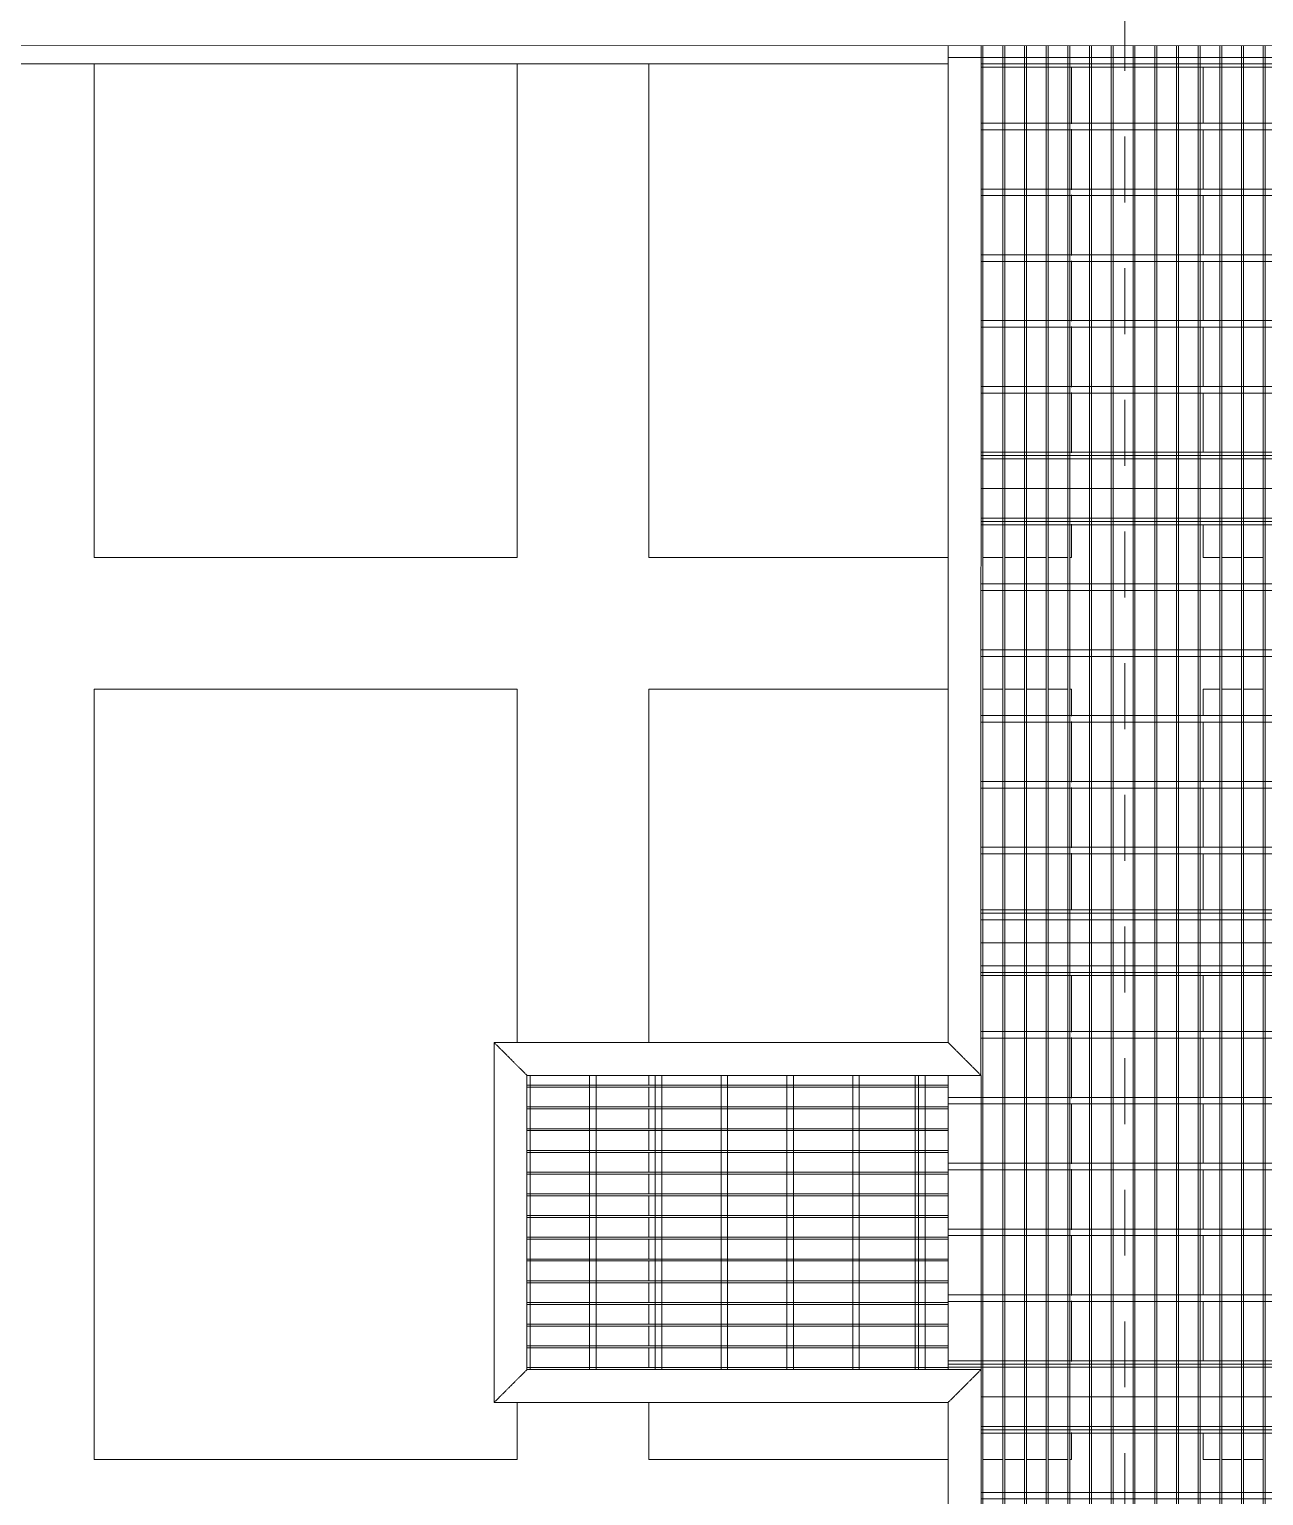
# Model space of a CAD drawing. Header units: metres. Extents: x -43 to 80, y -185 to 8.
# Drawn here: x 45.076 to 46.952, y -136.233 to -134.005 of the extents above; entities that cross this region are included whole.
import ezdxf

# ---------------------------------------------------------------- set-up
doc = ezdxf.new("R2010")
doc.units = ezdxf.units.M
doc.linetypes.add('Grid Line', pattern=[0.022225, 0.0127, -0.003175, 0.003175, -0.003175])
for name, color, linetype, lineweight in [('A-FLOR-HRAL', 7, 'Continuous', 9), ('A-GENM', 7, 'Continuous', 9), ('A-WALL', 7, 'Continuous', 9), ('S-GRID', 7, 'Continuous', 9)]:
    doc.layers.add(name, color=color, linetype=linetype, lineweight=lineweight)

# ---------------------------------------------------------------- blocks, each defined once
blk = doc.blocks.new('Railing - Railing-2175300-N02-ESTANQUE CABECERA')
at = {"layer": 'A-FLOR-HRAL'}
blk.add_line((-65.1712, -117.1747), (-53.6055, -123.2035), dxfattribs=at)
blk = doc.blocks.new('M_RVR_Grating - 0_547 x 0_69-V87-N02-ESTANQUE CABECERA')
at = {"layer": 'A-GENM'}
for p, q in [((-0.2735, 0.3278), (-0.2735, 0.31)), ((-0.2735, 0.3278), (-0.2735, 0.31)), ((-0.2235, 0.3278), (-0.2235, 0.31)), ((-0.2235, 0.31), (-0.2235, 0.3278)), ((-0.2205, -0.345), (-0.2205, 0.3278)), ((-0.1905, 0.3278), (-0.1905, -0.345)), ((-0.1875, -0.345), (-0.1875, 0.3278)), ((-0.1575, 0.3278), (-0.1575, -0.345)), ((-0.1545, -0.345), (-0.1545, 0.3278)), ((-0.1245, 0.3278), (-0.1245, -0.345)), ((-0.1215, -0.345), (-0.1215, 0.3278)), ((-0.0915, 0.3278), (-0.0915, -0.345)), ((-0.0885, -0.345), (-0.0885, 0.3278)), ((-0.0585, 0.3278), (-0.0585, -0.345)), ((-0.0555, -0.345), (-0.0555, 0.3278)), ((-0.0255, 0.3278), (-0.0255, -0.345)), ((-0.0225, -0.345), (-0.0225, 0.3278)), ((0.0075, 0.3278), (0.0075, -0.345)), ((0.0105, -0.345), (0.0105, 0.3278)), ((0.0405, 0.3278), (0.0405, -0.345)), ((0.0435, -0.345), (0.0435, 0.3278)), ((0.0735, 0.3278), (0.0735, -0.345)), ((0.0765, -0.345), (0.0765, 0.3278)), ((0.1065, 0.3278), (0.1065, -0.345)), ((0.1095, -0.345), (0.1095, 0.3278)), ((0.1395, 0.3278), (0.1395, -0.345)), ((0.1425, -0.345), (0.1425, 0.3278)), ((0.1725, 0.3278), (0.1725, -0.345)), ((0.1755, -0.345), (0.1755, 0.3278)), ((0.2055, 0.3278), (0.2055, -0.345)), ((0.2085, -0.345), (0.2085, 0.3278)), ((0.2235, 0.31), (-0.2235, 0.31)), ((-0.2235, 0.3), (0.2235, 0.3)), ((-0.2235, 0.295), (0.2235, 0.295)), ((0.2236, 0.21), (-0.2236, 0.21)), ((-0.2236, 0.2), (0.2236, 0.2)), ((0.2236, 0.11), (-0.2236, 0.11)), ((-0.2236, 0.1), (0.2236, 0.1)), ((0.2237, 0.01), (-0.2237, 0.01)), ((-0.2237, 0), (0.2237, 0)), ((0.2237, -0.09), (-0.2237, -0.09)), ((-0.2237, -0.1), (0.2237, -0.1)), ((0.2238, -0.19), (-0.2238, -0.19)), ((-0.2238, -0.2), (0.2238, -0.2)), ((0.2238, -0.29), (-0.2238, -0.29)), ((0.2238, -0.295), (-0.2238, -0.295)), ((-0.2238, -0.3), (0.2238, -0.3)), ((-0.2235, -0.345), (-0.2205, -0.345)), ((-0.2235, -0.345), (0.2235, -0.345)), ((-0.1905, -0.345), (-0.1875, -0.345)), ((-0.1575, -0.345), (-0.1545, -0.345)), ((-0.1245, -0.345), (-0.1215, -0.345)), ((-0.0915, -0.345), (-0.0885, -0.345)), ((-0.0585, -0.345), (-0.0555, -0.345)), ((-0.0255, -0.345), (-0.0225, -0.345)), ((0.0075, -0.345), (0.0105, -0.345)), ((0.0405, -0.345), (0.0435, -0.345)), ((0.0735, -0.345), (0.0765, -0.345)), ((0.1065, -0.345), (0.1095, -0.345)), ((0.1395, -0.345), (0.1425, -0.345)), ((0.1725, -0.345), (0.1755, -0.345)), ((0.2055, -0.345), (0.2085, -0.345))]:
    blk.add_line(p, q, dxfattribs=at)
blk = doc.blocks.new('M_RVR_Grating - 0_547 x 0_69-V84-N02-ESTANQUE CABECERA')
at = {"layer": 'A-GENM'}
for p, q in [((-0.2205, 0.345), (-0.2235, 0.345)), ((0.2235, 0.345), (-0.2235, 0.345)), ((-0.2205, -0.345), (-0.2205, 0.345)), ((-0.1905, 0.345), (-0.1905, -0.345)), ((-0.1875, 0.345), (-0.1905, 0.345)), ((-0.1875, -0.345), (-0.1875, 0.345)), ((-0.1575, 0.345), (-0.1575, -0.345)), ((-0.1545, 0.345), (-0.1575, 0.345)), ((-0.1545, -0.345), (-0.1545, 0.345)), ((-0.1245, 0.345), (-0.1245, -0.345)), ((-0.1215, 0.345), (-0.1245, 0.345)), ((-0.1215, -0.345), (-0.1215, 0.345)), ((-0.0915, 0.345), (-0.0915, -0.345)), ((-0.0885, 0.345), (-0.0915, 0.345)), ((-0.0885, -0.345), (-0.0885, 0.345)), ((-0.0585, 0.345), (-0.0585, -0.345)), ((-0.0555, 0.345), (-0.0585, 0.345)), ((-0.0555, -0.345), (-0.0555, 0.345)), ((-0.0255, 0.345), (-0.0255, -0.345)), ((-0.0225, 0.345), (-0.0255, 0.345)), ((-0.0225, -0.345), (-0.0225, 0.345)), ((0.0075, 0.345), (0.0075, -0.345)), ((0.0105, 0.345), (0.0075, 0.345)), ((0.0105, -0.345), (0.0105, 0.345)), ((0.0405, 0.345), (0.0405, -0.345)), ((0.0435, 0.345), (0.0405, 0.345)), ((0.0435, -0.345), (0.0435, 0.345)), ((0.0735, 0.345), (0.0735, -0.345)), ((0.0765, 0.345), (0.0735, 0.345)), ((0.0765, -0.345), (0.0765, 0.345)), ((0.1065, 0.345), (0.1065, -0.345)), ((0.1095, 0.345), (0.1065, 0.345)), ((0.1095, -0.345), (0.1095, 0.345)), ((0.1395, 0.345), (0.1395, -0.345)), ((0.1425, 0.345), (0.1395, 0.345)), ((0.1425, -0.345), (0.1425, 0.345)), ((0.1725, 0.345), (0.1725, -0.345)), ((0.1755, 0.345), (0.1725, 0.345)), ((0.1755, -0.345), (0.1755, 0.345)), ((0.2055, 0.345), (0.2055, -0.345)), ((0.2085, 0.345), (0.2055, 0.345)), ((0.2085, -0.345), (0.2085, 0.345)), ((0.2235, 0.3), (-0.2235, 0.3)), ((-0.2235, 0.295), (0.2235, 0.295)), ((-0.2235, 0.29), (0.2235, 0.29)), ((0.2235, 0.2), (-0.2235, 0.2)), ((-0.2235, 0.19), (0.2235, 0.19)), ((0.2235, 0.1), (-0.2235, 0.1)), ((-0.2235, 0.09), (0.2235, 0.09)), ((0.2235, 0), (-0.2235, 0)), ((-0.2235, -0.01), (0.2235, -0.01)), ((0.2235, -0.1), (-0.2235, -0.1)), ((-0.2235, -0.11), (0.2235, -0.11)), ((0.2235, -0.2), (-0.2235, -0.2)), ((-0.2235, -0.21), (0.2235, -0.21)), ((0.2235, -0.295), (-0.2235, -0.295)), ((0.2235, -0.3), (-0.2235, -0.3)), ((-0.2235, -0.31), (0.2235, -0.31)), ((-0.2235, -0.345), (-0.2205, -0.345)), ((-0.2235, -0.345), (0.2235, -0.345)), ((-0.1905, -0.345), (-0.1875, -0.345)), ((-0.1575, -0.345), (-0.1545, -0.345)), ((-0.1245, -0.345), (-0.1215, -0.345)), ((-0.0915, -0.345), (-0.0885, -0.345)), ((-0.0585, -0.345), (-0.0555, -0.345)), ((-0.0255, -0.345), (-0.0225, -0.345)), ((0.0075, -0.345), (0.0105, -0.345)), ((0.0405, -0.345), (0.0435, -0.345)), ((0.0735, -0.345), (0.0765, -0.345)), ((0.1065, -0.345), (0.1095, -0.345)), ((0.1395, -0.345), (0.1425, -0.345)), ((0.1725, -0.345), (0.1755, -0.345)), ((0.2055, -0.345), (0.2085, -0.345))]:
    blk.add_line(p, q, dxfattribs=at)
blk = doc.blocks.new('M_RVR_Grating - 0_547 x 0_69-V88-N02-ESTANQUE CABECERA')
at = {"layer": 'A-GENM'}
for p, q in [((-0.2205, 0.345), (-0.2235, 0.345)), ((0.2235, 0.345), (-0.2235, 0.345)), ((-0.2205, -0.345), (-0.2205, 0.345)), ((-0.1875, 0.345), (-0.1905, 0.345)), ((-0.1905, 0.345), (-0.1905, -0.345)), ((-0.1875, -0.345), (-0.1875, 0.345)), ((-0.1545, 0.345), (-0.1575, 0.345)), ((-0.1575, 0.345), (-0.1575, -0.345)), ((-0.1545, -0.345), (-0.1545, 0.345)), ((-0.1215, 0.345), (-0.1245, 0.345)), ((-0.1245, 0.345), (-0.1245, -0.345)), ((-0.1215, -0.345), (-0.1215, 0.345)), ((-0.0885, 0.345), (-0.0915, 0.345)), ((-0.0915, 0.345), (-0.0915, -0.345)), ((-0.0885, -0.345), (-0.0885, 0.345)), ((-0.0555, 0.345), (-0.0585, 0.345)), ((-0.0585, 0.345), (-0.0585, -0.345)), ((-0.0555, -0.345), (-0.0555, 0.345)), ((-0.0225, 0.345), (-0.0255, 0.345)), ((-0.0255, 0.345), (-0.0255, -0.345)), ((-0.0225, -0.345), (-0.0225, 0.345)), ((0.0105, 0.345), (0.0075, 0.345)), ((0.0075, 0.345), (0.0075, -0.345)), ((0.0105, -0.345), (0.0105, 0.345)), ((0.0435, 0.345), (0.0405, 0.345)), ((0.0405, 0.345), (0.0405, -0.345)), ((0.0435, -0.345), (0.0435, 0.345)), ((0.0765, 0.345), (0.0735, 0.345)), ((0.0735, 0.345), (0.0735, -0.345)), ((0.0765, -0.345), (0.0765, 0.345)), ((0.1095, 0.345), (0.1065, 0.345)), ((0.1065, 0.345), (0.1065, -0.345)), ((0.1095, -0.345), (0.1095, 0.345)), ((0.1425, 0.345), (0.1395, 0.345)), ((0.1395, 0.345), (0.1395, -0.345)), ((0.1425, -0.345), (0.1425, 0.345)), ((0.1755, 0.345), (0.1725, 0.345)), ((0.1725, 0.345), (0.1725, -0.345)), ((0.1755, -0.345), (0.1755, 0.345)), ((0.2085, 0.345), (0.2055, 0.345)), ((0.2055, 0.345), (0.2055, -0.345)), ((0.2085, -0.345), (0.2085, 0.345)), ((0.2235, 0.31), (-0.2235, 0.31)), ((-0.2235, 0.3), (0.2235, 0.3)), ((-0.2235, 0.295), (0.2235, 0.295)), ((0.2235, 0.21), (-0.2235, 0.21)), ((-0.2235, 0.2), (0.2235, 0.2)), ((-0.2735, 0.1435), (-0.2735, -0.3035)), ((-0.2235, 0.1435), (-0.2235, -0.3035)), ((-0.2235, -0.3035), (-0.2235, 0.1435)), ((0.2235, 0.1435), (0.2235, -0.3035)), ((0.2385, 0.1435), (0.2385, -0.3035)), ((0.2415, -0.3035), (0.2415, 0.1435)), ((0.2735, -0.3035), (0.2735, 0.1435)), ((0.2735, 0.11), (-0.2735, 0.11)), ((-0.2735, 0.1), (0.2735, 0.1)), ((0.2735, 0.01), (-0.2735, 0.01)), ((-0.2735, 0), (0.2735, 0)), ((0.2735, -0.09), (-0.2735, -0.09)), ((-0.2735, -0.1), (0.2735, -0.1)), ((0.2735, -0.19), (-0.2735, -0.19)), ((-0.2735, -0.2), (0.2735, -0.2)), ((0.2735, -0.29), (-0.2735, -0.29)), ((0.2735, -0.295), (-0.2735, -0.295)), ((-0.2735, -0.295), (-0.2735, -0.3035)), ((-0.2735, -0.3), (0.2735, -0.3)), ((0.2735, -0.3035), (0.2735, -0.295)), ((-0.2235, -0.345), (-0.2205, -0.345)), ((-0.2235, -0.345), (0.2235, -0.345)), ((-0.1905, -0.345), (-0.1875, -0.345)), ((-0.1575, -0.345), (-0.1545, -0.345)), ((-0.1245, -0.345), (-0.1215, -0.345)), ((-0.0915, -0.345), (-0.0885, -0.345)), ((-0.0585, -0.345), (-0.0555, -0.345)), ((-0.0255, -0.345), (-0.0225, -0.345)), ((0.0075, -0.345), (0.0105, -0.345)), ((0.0405, -0.345), (0.0435, -0.345)), ((0.0735, -0.345), (0.0765, -0.345)), ((0.1065, -0.345), (0.1095, -0.345)), ((0.1395, -0.345), (0.1425, -0.345)), ((0.1725, -0.345), (0.1755, -0.345)), ((0.2055, -0.345), (0.2085, -0.345))]:
    blk.add_line(p, q, dxfattribs=at)
blk = doc.blocks.new('M_RVR_Grating - 0_547 x 0_69-V89-N02-ESTANQUE CABECERA')
at = {"layer": 'A-GENM'}
for p, q in [((-0.2205, 0.345), (-0.2235, 0.345)), ((0.2235, 0.345), (-0.2235, 0.345)), ((-0.2205, -0.2034), (-0.2205, 0.345)), ((-0.1905, 0.345), (-0.1905, -0.2034)), ((-0.1875, 0.345), (-0.1905, 0.345)), ((-0.1875, -0.2034), (-0.1875, 0.345)), ((-0.1575, 0.345), (-0.1575, -0.2034)), ((-0.1545, 0.345), (-0.1575, 0.345)), ((-0.1545, -0.2034), (-0.1545, 0.345)), ((-0.1245, 0.345), (-0.1245, -0.2034)), ((-0.1215, 0.345), (-0.1245, 0.345)), ((-0.1215, -0.2034), (-0.1215, 0.345)), ((-0.0915, 0.345), (-0.0915, -0.2034)), ((-0.0885, 0.345), (-0.0915, 0.345)), ((-0.0885, -0.2034), (-0.0885, 0.345)), ((-0.0585, 0.345), (-0.0585, -0.2034)), ((-0.0555, 0.345), (-0.0585, 0.345)), ((-0.0555, -0.2034), (-0.0555, 0.345)), ((-0.0255, 0.345), (-0.0255, -0.2034)), ((-0.0225, 0.345), (-0.0255, 0.345)), ((-0.0225, -0.2034), (-0.0225, 0.345)), ((0.0075, 0.345), (0.0075, -0.2034)), ((0.0105, 0.345), (0.0075, 0.345)), ((0.0105, -0.2034), (0.0105, 0.345)), ((0.0405, 0.345), (0.0405, -0.2034)), ((0.0435, 0.345), (0.0405, 0.345)), ((0.0435, -0.2034), (0.0435, 0.345)), ((0.0735, 0.345), (0.0735, -0.2034)), ((0.0765, 0.345), (0.0735, 0.345)), ((0.0765, -0.2034), (0.0765, 0.345)), ((0.1065, 0.345), (0.1065, -0.2034)), ((0.1095, 0.345), (0.1065, 0.345)), ((0.1095, -0.2034), (0.1095, 0.345)), ((0.1395, 0.345), (0.1395, -0.2034)), ((0.1425, 0.345), (0.1395, 0.345)), ((0.1425, -0.2034), (0.1425, 0.345)), ((0.1725, 0.345), (0.1725, -0.2034)), ((0.1755, 0.345), (0.1725, 0.345)), ((0.1755, -0.2034), (0.1755, 0.345)), ((0.2055, 0.345), (0.2055, -0.2034)), ((0.2085, 0.345), (0.2055, 0.345)), ((0.2085, -0.2034), (0.2085, 0.345)), ((0.2236, 0.3), (-0.2235, 0.3)), ((-0.2235, 0.295), (0.2236, 0.295)), ((-0.2235, 0.29), (0.2236, 0.29)), ((0.2237, 0.2), (-0.2235, 0.2)), ((-0.2235, 0.19), (0.2237, 0.19)), ((0.2238, 0.1), (-0.2235, 0.1)), ((-0.2235, 0.09), (0.2238, 0.09)), ((0.2235, 0), (-0.2235, 0)), ((-0.2235, -0.01), (0.2235, -0.01)), ((0.2235, -0.1), (-0.2235, -0.1)), ((-0.2235, -0.11), (0.2235, -0.11)), ((0.2235, -0.2), (-0.2235, -0.2)), ((-0.2235, -0.21), (0.2235, -0.21)), ((-0.2205, -0.345), (-0.2205, -0.2049)), ((-0.1905, -0.2048), (-0.1905, -0.345)), ((-0.1875, -0.345), (-0.1875, -0.2048)), ((-0.1575, -0.2047), (-0.1575, -0.345)), ((-0.1545, -0.345), (-0.1545, -0.2047)), ((-0.1245, -0.205), (-0.1245, -0.345)), ((-0.1215, -0.345), (-0.1215, -0.205)), ((-0.0915, -0.205), (-0.0915, -0.345)), ((-0.0885, -0.345), (-0.0885, -0.205)), ((-0.0585, -0.205), (-0.0585, -0.345)), ((-0.0555, -0.345), (-0.0555, -0.205)), ((-0.0255, -0.205), (-0.0255, -0.345)), ((-0.0225, -0.345), (-0.0225, -0.205)), ((0.0075, -0.205), (0.0075, -0.345)), ((0.0105, -0.345), (0.0105, -0.205)), ((0.0405, -0.205), (0.0405, -0.345)), ((0.0435, -0.345), (0.0435, -0.205)), ((0.0735, -0.205), (0.0735, -0.345)), ((0.0765, -0.345), (0.0765, -0.205)), ((0.1065, -0.205), (0.1065, -0.345)), ((0.1095, -0.345), (0.1095, -0.205)), ((0.1395, -0.205), (0.1395, -0.345)), ((0.1425, -0.345), (0.1425, -0.205)), ((0.1725, -0.205), (0.1725, -0.345)), ((0.1755, -0.345), (0.1755, -0.205)), ((0.2055, -0.205), (0.2055, -0.345)), ((0.2085, -0.345), (0.2085, -0.205)), ((0.2235, -0.295), (-0.2235, -0.295)), ((0.2235, -0.3), (-0.2235, -0.3)), ((-0.2235, -0.31), (0.2235, -0.31)), ((-0.2235, -0.345), (-0.2205, -0.345)), ((-0.2235, -0.345), (0.2235, -0.345)), ((-0.1905, -0.345), (-0.1875, -0.345)), ((-0.1575, -0.345), (-0.1545, -0.345)), ((-0.1245, -0.345), (-0.1215, -0.345)), ((-0.0915, -0.345), (-0.0885, -0.345)), ((-0.0585, -0.345), (-0.0555, -0.345)), ((-0.0255, -0.345), (-0.0225, -0.345)), ((0.0075, -0.345), (0.0105, -0.345)), ((0.0405, -0.345), (0.0435, -0.345)), ((0.0735, -0.345), (0.0765, -0.345)), ((0.1065, -0.345), (0.1095, -0.345)), ((0.1395, -0.345), (0.1425, -0.345)), ((0.1725, -0.345), (0.1755, -0.345)), ((0.2055, -0.345), (0.2085, -0.345))]:
    blk.add_line(p, q, dxfattribs=at)
blk = doc.blocks.new('M_RVR_Grating - 0_547 x 0_69-V91-N02-ESTANQUE CABECERA')
at = {"layer": 'A-GENM'}
for p, q in [((-0.2235, 0.29), (0.2235, 0.29)), ((-0.2205, -0.345), (-0.2205, 0.295)), ((-0.1905, 0.295), (-0.1905, -0.345)), ((-0.1875, -0.345), (-0.1875, 0.295)), ((-0.1575, 0.295), (-0.1575, -0.345)), ((-0.1545, -0.345), (-0.1545, 0.295)), ((-0.1245, 0.295), (-0.1245, -0.345)), ((-0.1215, -0.345), (-0.1215, 0.295)), ((-0.0915, 0.295), (-0.0915, -0.345)), ((-0.0885, -0.345), (-0.0885, 0.295)), ((-0.0585, 0.295), (-0.0585, -0.345)), ((-0.0555, -0.345), (-0.0555, 0.295)), ((-0.0255, 0.295), (-0.0255, -0.345)), ((-0.0225, -0.345), (-0.0225, 0.295)), ((0.0075, 0.295), (0.0075, -0.345)), ((0.0105, -0.345), (0.0105, 0.295)), ((0.0405, 0.295), (0.0405, -0.345)), ((0.0435, -0.345), (0.0435, 0.295)), ((0.0735, 0.295), (0.0735, -0.345)), ((0.0765, -0.345), (0.0765, 0.295)), ((0.1065, 0.295), (0.1065, -0.345)), ((0.1095, -0.345), (0.1095, 0.295)), ((0.1395, 0.295), (0.1395, -0.345)), ((0.1425, -0.345), (0.1425, 0.295)), ((0.1725, 0.295), (0.1725, -0.345)), ((0.1755, -0.345), (0.1755, 0.295)), ((0.2055, 0.295), (0.2055, -0.345)), ((0.2085, -0.345), (0.2085, 0.295)), ((0.2236, 0.2), (-0.2236, 0.2)), ((-0.2236, 0.19), (0.2236, 0.19)), ((-0.2238, 0.09), (0.2238, 0.09)), ((0.2237, 0.1), (-0.2237, 0.1)), ((0.2235, 0), (-0.2235, 0)), ((-0.2235, -0.01), (0.2235, -0.01)), ((0.2235, -0.1), (-0.2235, -0.1)), ((-0.2235, -0.11), (0.2235, -0.11)), ((0.2235, -0.2), (-0.2235, -0.2)), ((-0.2235, -0.21), (0.2235, -0.21)), ((0.2235, -0.295), (-0.2235, -0.295)), ((0.2235, -0.3), (-0.2235, -0.3)), ((-0.2235, -0.31), (0.2235, -0.31)), ((-0.2235, -0.345), (-0.2205, -0.345)), ((-0.2235, -0.345), (0.2235, -0.345)), ((-0.1905, -0.345), (-0.1875, -0.345)), ((-0.1575, -0.345), (-0.1545, -0.345)), ((-0.1245, -0.345), (-0.1215, -0.345)), ((-0.0915, -0.345), (-0.0885, -0.345)), ((-0.0585, -0.345), (-0.0555, -0.345)), ((-0.0255, -0.345), (-0.0225, -0.345)), ((0.0075, -0.345), (0.0105, -0.345)), ((0.0405, -0.345), (0.0435, -0.345)), ((0.0735, -0.345), (0.0765, -0.345)), ((0.1065, -0.345), (0.1095, -0.345)), ((0.1395, -0.345), (0.1425, -0.345)), ((0.1725, -0.345), (0.1755, -0.345)), ((0.2055, -0.345), (0.2085, -0.345))]:
    blk.add_line(p, q, dxfattribs=at)
blk = doc.blocks.new('Railing - Railing-2208864-N02-ESTANQUE CABECERA')
at = {"layer": 'A-FLOR-HRAL'}
for p, q in [((-57.3635, -121.2646), (-58.0553, -122.5916)), ((-57.3192, -121.2877), (-57.3635, -121.2646)), ((-58.0341, -122.6591), (-57.3192, -121.2877)), ((-58.6671, -122.2727), (-58.92, -122.7578)), ((-58.0553, -122.5916), (-58.6671, -122.2727)), ((-58.8525, -122.7365), (-58.6459, -122.3401)), ((-58.6459, -122.3401), (-58.0341, -122.6591)), ((-58.2407, -123.0555), (-58.8525, -122.7365)), ((-58.92, -122.7578), (-58.3081, -123.0767)), ((-58.8747, -124.2718), (-58.2407, -123.0555)), ((-58.3081, -123.0767), (-58.9421, -124.2929))]:
    blk.add_line(p, q, dxfattribs=at)
for points in [[(-58.6459, -122.3401), (-58.6459, -122.3401), (-58.6461, -122.3396), (-58.6467, -122.3377), (-58.6473, -122.3357), (-58.648, -122.3337), (-58.6486, -122.3318), (-58.6492, -122.3298), (-58.6499, -122.3276), (-58.6506, -122.3252), (-58.6512, -122.3233), (-58.6518, -122.3214), (-58.6525, -122.3193), (-58.6531, -122.3173), (-58.6538, -122.3152), (-58.6545, -122.313), (-58.6551, -122.3108), (-58.6558, -122.3086), (-58.6565, -122.3064), (-58.6572, -122.3042), (-58.6579, -122.302), (-58.6586, -122.2998), (-58.6593, -122.2977), (-58.6599, -122.2956), (-58.6606, -122.2935), (-58.6612, -122.2915), (-58.6618, -122.2895), (-58.6624, -122.2877), (-58.6632, -122.2853), (-58.6639, -122.2831), (-58.6645, -122.2811), (-58.6651, -122.2792), (-58.6658, -122.2771), (-58.6664, -122.2752), (-58.667, -122.2733), (-58.6671, -122.2727), (-58.6671, -122.2727)], [(-58.0341, -122.6591), (-58.0341, -122.6591), (-58.0342, -122.6585), (-58.0348, -122.6566), (-58.0355, -122.6547), (-58.0361, -122.6526), (-58.0367, -122.6507), (-58.0373, -122.6487), (-58.038, -122.6465), (-58.0388, -122.6441), (-58.0394, -122.6422), (-58.04, -122.6403), (-58.0406, -122.6383), (-58.0413, -122.6362), (-58.0419, -122.6341), (-58.0426, -122.632), (-58.0433, -122.6298), (-58.044, -122.6276), (-58.0447, -122.6254), (-58.0454, -122.6232), (-58.0461, -122.621), (-58.0467, -122.6188), (-58.0474, -122.6166), (-58.0481, -122.6145), (-58.0487, -122.6125), (-58.0494, -122.6104), (-58.05, -122.6085), (-58.0506, -122.6066), (-58.0513, -122.6042), (-58.052, -122.602), (-58.0527, -122.6), (-58.0532, -122.5981), (-58.0539, -122.5961), (-58.0545, -122.5941), (-58.0551, -122.5922), (-58.0553, -122.5917), (-58.0553, -122.5916)], [(-58.8525, -122.7365), (-58.8525, -122.7365), (-58.8531, -122.7367), (-58.855, -122.7373), (-58.857, -122.7379), (-58.859, -122.7386), (-58.8609, -122.7392), (-58.8629, -122.7398), (-58.8651, -122.7405), (-58.8675, -122.7412), (-58.8694, -122.7418), (-58.8713, -122.7424), (-58.8734, -122.7431), (-58.8754, -122.7437), (-58.8775, -122.7444), (-58.8797, -122.7451), (-58.8819, -122.7458), (-58.8841, -122.7465), (-58.8863, -122.7471), (-58.8885, -122.7478), (-58.8907, -122.7485), (-58.8929, -122.7492), (-58.895, -122.7499), (-58.8971, -122.7505), (-58.8992, -122.7512), (-58.9012, -122.7518), (-58.9031, -122.7525), (-58.905, -122.753), (-58.9074, -122.7538), (-58.9096, -122.7545), (-58.9116, -122.7551), (-58.9135, -122.7557), (-58.9156, -122.7564), (-58.9175, -122.757), (-58.9194, -122.7576), (-58.92, -122.7577), (-58.92, -122.7578)], [(-58.2407, -123.0555), (-58.2407, -123.0555), (-58.2413, -123.0557), (-58.2432, -123.0562), (-58.2451, -123.0569), (-58.2472, -123.0575), (-58.249, -123.0581), (-58.251, -123.0587), (-58.2533, -123.0594), (-58.2557, -123.0602), (-58.2575, -123.0608), (-58.2595, -123.0614), (-58.2615, -123.062), (-58.2636, -123.0627), (-58.2657, -123.0633), (-58.2678, -123.064), (-58.27, -123.0647), (-58.2722, -123.0654), (-58.2744, -123.0661), (-58.2766, -123.0668), (-58.2788, -123.0675), (-58.281, -123.0682), (-58.2831, -123.0688), (-58.2852, -123.0695), (-58.2873, -123.0701), (-58.2893, -123.0708), (-58.2913, -123.0714), (-58.2931, -123.072), (-58.2956, -123.0727), (-58.2978, -123.0734), (-58.2998, -123.0741), (-58.3016, -123.0747), (-58.3037, -123.0753), (-58.3056, -123.0759), (-58.3076, -123.0765), (-58.3081, -123.0767), (-58.3081, -123.0767)]]:
    blk.add_open_spline(points, degree=3, knots=[-1, -1, -1, -1, -0.916667, -0.875, -0.833333, -0.791667, -0.770833, -0.75, -0.708333, -0.6875, -0.666667, -0.645833, -0.625, -0.604167, -0.583333, -0.5625, -0.541667, -0.520833, -0.5, -0.479167, -0.458333, -0.4375, -0.416667, -0.395833, -0.375, -0.354167, -0.333333, -0.3125, -0.291667, -0.25, -0.229167, -0.208333, -0.166667, -0.125, -0.083333, 0, 0, 0, 0], dxfattribs=at)

msp = doc.modelspace()

# ---------------------------------------------------------------- linework, layer by layer
at = {"layer": 'A-GENM'}
for p, q in [((45.1748, -134.0577), (45.1748, -134.8074)), ((45.8173, -134.8074), (45.8173, -134.0577)), ((46.0173, -134.0577), (46.0173, -134.8074)), ((46.6598, -134.1487), (46.6598, -134.0627)), ((46.8598, -134.0627), (46.8598, -134.1479)), ((46.6598, -134.2487), (46.6598, -134.1568)), ((46.8598, -134.1575), (46.8598, -134.2479)), ((46.6598, -134.3487), (46.6598, -134.2568)), ((46.8598, -134.2575), (46.8598, -134.3479)), ((46.6598, -134.4487), (46.6598, -134.3568)), ((46.8598, -134.3575), (46.8598, -134.4479)), ((46.6598, -134.5487), (46.6598, -134.4568)), ((46.8598, -134.4575), (46.8598, -134.5479)), ((46.6598, -134.6487), (46.6598, -134.5568)), ((46.8598, -134.5575), (46.8598, -134.6479)), ((46.6598, -134.8074), (46.6598, -134.7568)), ((46.8598, -134.7575), (46.8598, -134.8074)), ((45.1748, -134.8074), (45.8173, -134.8074)), ((46.0173, -134.8074), (46.4722, -134.8074)), ((46.5252, -134.8074), (46.5552, -134.8074)), ((46.5582, -134.8074), (46.5882, -134.8074)), ((46.5912, -134.8074), (46.6212, -134.8074)), ((46.6242, -134.8074), (46.6542, -134.8074)), ((46.6572, -134.8074), (46.6598, -134.8074)), ((46.8598, -134.8074), (46.8852, -134.8074)), ((46.8882, -134.8074), (46.9182, -134.8074)), ((46.9212, -134.8074), (46.9512, -134.8074)), ((45.8173, -135.0074), (45.1748, -135.0074)), ((45.1748, -135.0074), (45.1748, -136.1776)), ((45.8173, -135.5442), (45.8173, -135.0074)), ((46.4722, -135.0074), (46.0173, -135.0074)), ((46.0173, -135.0074), (46.0173, -135.5442)), ((46.5552, -135.0074), (46.5252, -135.0074)), ((46.5882, -135.0074), (46.5582, -135.0074)), ((46.6212, -135.0074), (46.5912, -135.0074)), ((46.6542, -135.0074), (46.6242, -135.0074)), ((46.6598, -135.0074), (46.6572, -135.0074)), ((46.6598, -135.0487), (46.6598, -135.0074)), ((46.8852, -135.0074), (46.8598, -135.0074)), ((46.8598, -135.0074), (46.8598, -135.0479)), ((46.9182, -135.0074), (46.8882, -135.0074)), ((46.9512, -135.0074), (46.9212, -135.0074)), ((46.6598, -135.1487), (46.6598, -135.0568)), ((46.8598, -135.0575), (46.8598, -135.1479)), ((46.6598, -135.2487), (46.6598, -135.1568)), ((46.8598, -135.1575), (46.8598, -135.2467)), ((46.6598, -135.3427), (46.6598, -135.2568)), ((46.8598, -135.2575), (46.8598, -135.3427)), ((46.6598, -135.5287), (46.6598, -135.4427)), ((46.8598, -135.4427), (46.8598, -135.5279)), ((46.6598, -135.6287), (46.6598, -135.5368)), ((46.8598, -135.5375), (46.8598, -135.6279)), ((46.0173, -135.5942), (46.0173, -135.6092)), ((46.0173, -135.6122), (46.0173, -135.6422)), ((46.6598, -135.7287), (46.6598, -135.6368)), ((46.8598, -135.6375), (46.8598, -135.7279)), ((46.0173, -135.6452), (46.0173, -135.6752)), ((46.0173, -135.6782), (46.0173, -135.7081)), ((46.0173, -135.7112), (46.0173, -135.7412)), ((46.0173, -135.7442), (46.0173, -135.7742)), ((46.6598, -135.8287), (46.6598, -135.7368)), ((46.8598, -135.7375), (46.8598, -135.8279)), ((46.0173, -135.7772), (46.0173, -135.8072)), ((46.0173, -135.8102), (46.0173, -135.8402)), ((46.6598, -135.9287), (46.6598, -135.8368)), ((46.8598, -135.8375), (46.8598, -135.9279)), ((46.0173, -135.8432), (46.0173, -135.8732)), ((46.0173, -135.8762), (46.0173, -135.9062)), ((46.0173, -135.9092), (46.0173, -135.9392)), ((46.0173, -135.9422), (46.0173, -135.9722)), ((46.6598, -136.0287), (46.6598, -135.9368)), ((46.8598, -135.9375), (46.8598, -136.0279)), ((46.0173, -135.9752), (46.0173, -136.0052)), ((46.0173, -136.0082), (46.0173, -136.0382)), ((45.8173, -136.1776), (45.8173, -136.0912)), ((46.0173, -136.0912), (46.0173, -136.1776)), ((46.6598, -136.1776), (46.6598, -136.1368)), ((46.8598, -136.1375), (46.8598, -136.1776)), ((45.1748, -136.1776), (45.8173, -136.1776)), ((46.0173, -136.1776), (46.4722, -136.1776)), ((46.5252, -136.1776), (46.5552, -136.1776)), ((46.5582, -136.1776), (46.5882, -136.1776)), ((46.5912, -136.1776), (46.6212, -136.1776)), ((46.6242, -136.1776), (46.6542, -136.1776)), ((46.6572, -136.1776), (46.6598, -136.1776)), ((46.8598, -136.1776), (46.8852, -136.1776)), ((46.8882, -136.1776), (46.9182, -136.1776)), ((46.9212, -136.1776), (46.9512, -136.1776))]:
    msp.add_line(p, q, dxfattribs=at)
at = {"layer": 'A-WALL'}
msp.add_line((46.4722, -134.0577), (44.3476, -134.0577), dxfattribs=at)
at = {"layer": 'S-GRID', "color": 254, "linetype": 'Grid Line', "true_color": 0xd4d4d4}
msp.add_line((46.7406, -153.6681), (46.7406, -110.951), dxfattribs=at)

# ---------------------------------------------------------------- block references
at = {"layer": 'A-FLOR-HRAL', "rotation": 27.5316480064027}
for name in ['Railing - Railing-2175300-N02-ESTANQUE CABECERA', 'Railing - Railing-2208864-N02-ESTANQUE CABECERA']:
    msp.add_blockref(name, (41.2865, 0), dxfattribs=at)
at = {"layer": 'A-GENM'}
for name, p in [('M_RVR_Grating - 0_547 x 0_69-V87-N02-ESTANQUE CABECERA', (46.7457, -134.3577)), ('M_RVR_Grating - 0_547 x 0_69-V84-N02-ESTANQUE CABECERA', (46.7457, -135.0477)), ('M_RVR_Grating - 0_547 x 0_69-V88-N02-ESTANQUE CABECERA', (46.7457, -135.7377)), ('M_RVR_Grating - 0_547 x 0_69-V89-N02-ESTANQUE CABECERA', (46.7457, -136.4277))]:
    msp.add_blockref(name, p, dxfattribs=at)
at = {"layer": 'A-GENM', "rotation": 89.99999999999699}
msp.add_blockref('M_RVR_Grating - 0_547 x 0_69-V91-N02-ESTANQUE CABECERA', (46.1272, -135.8177), dxfattribs=at)

doc.saveas('drawing.dxf')
